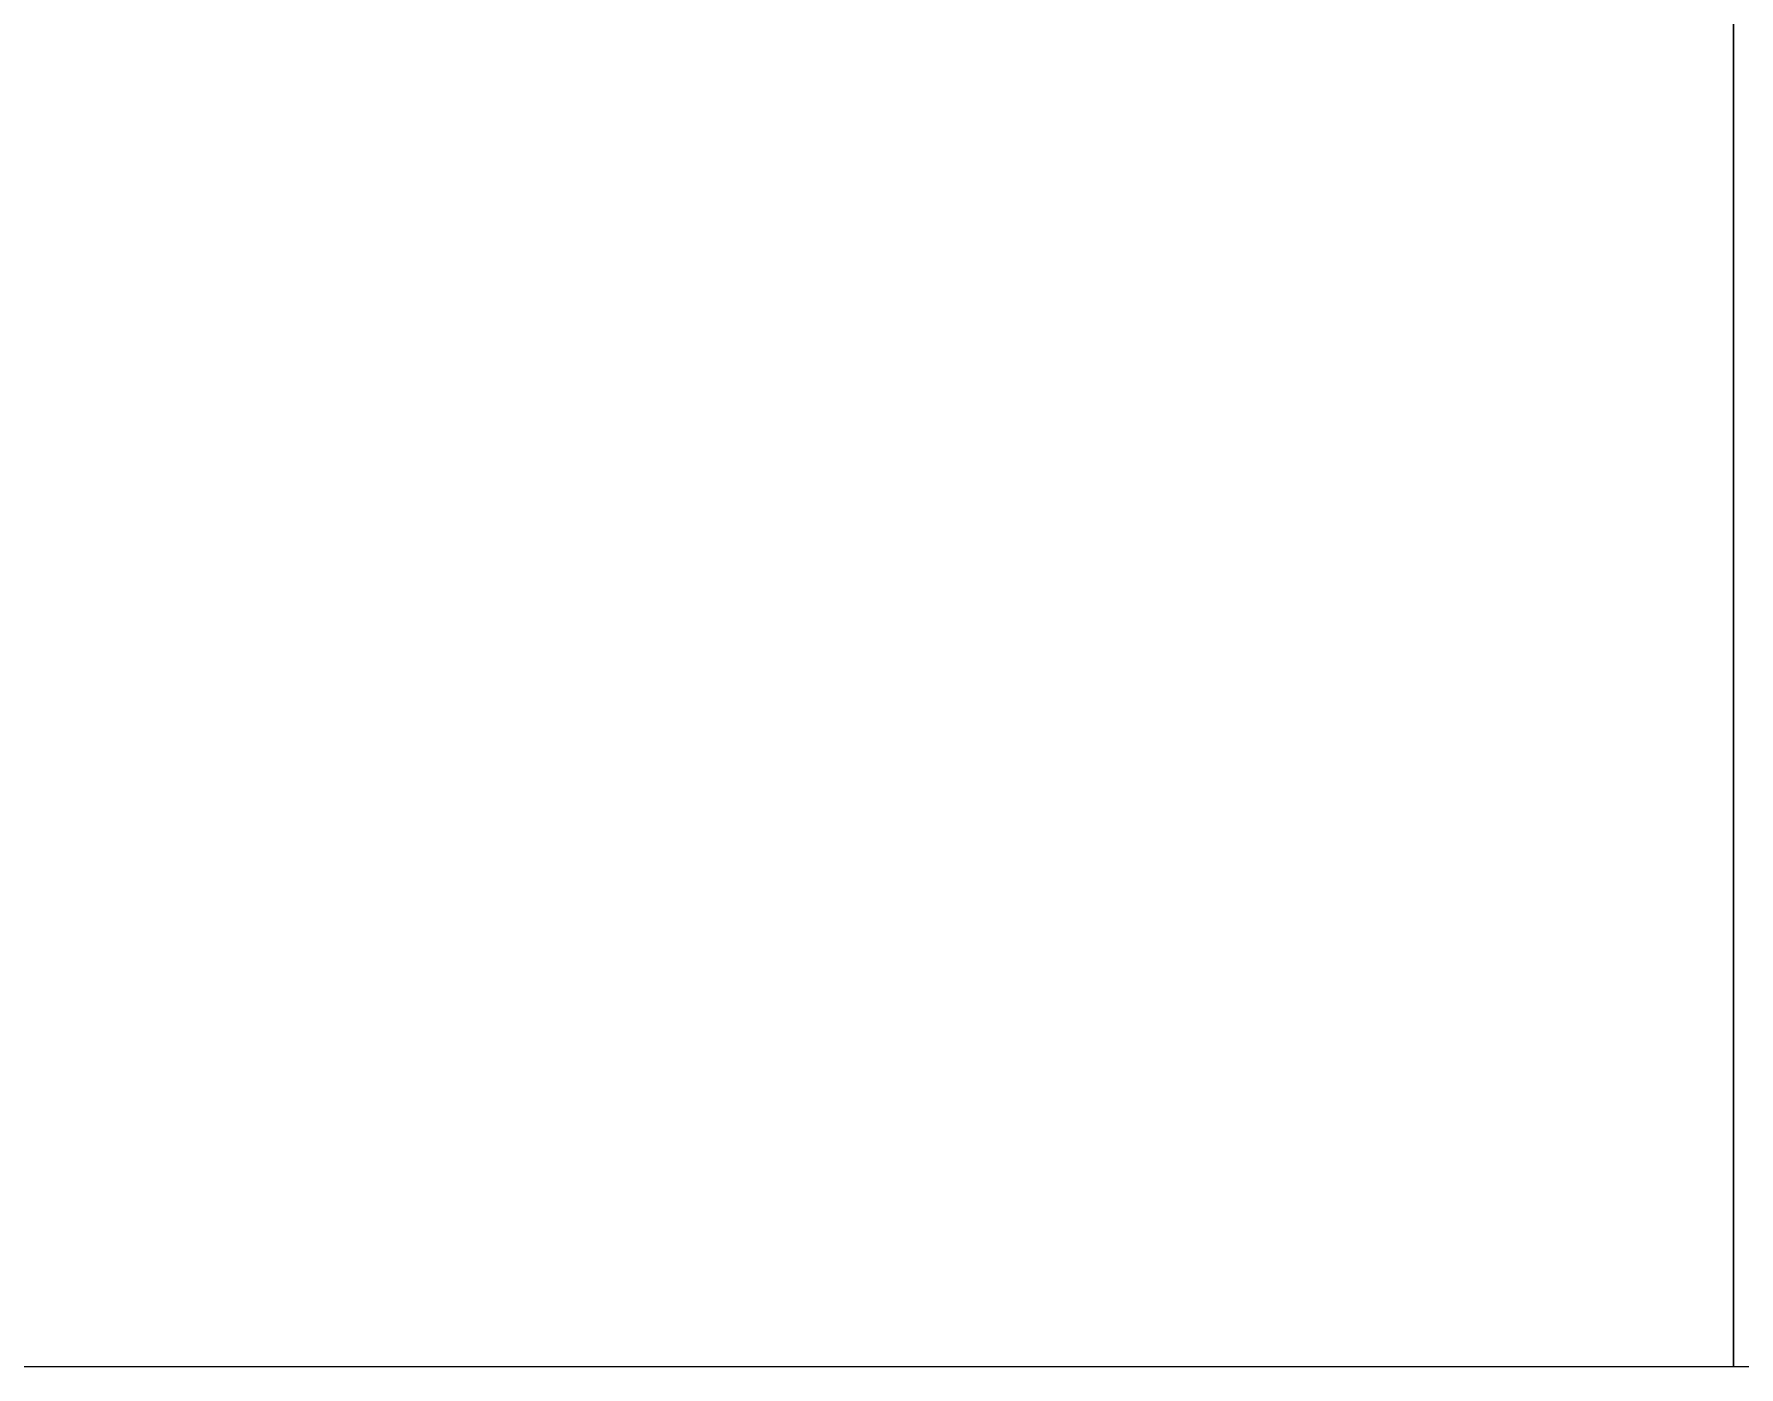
# Model space of a CAD drawing. Header units: millimetres. Extents: x 0 to 6510, y 0 to 297.
# Drawn here: x 5899.1 to 6090.6, y 0 to 149.8 of the extents above; entities that cross this region are included whole.
import ezdxf

# ---------------------------------------------------------------- set-up
doc = ezdxf.new("R2010")
doc.units = ezdxf.units.MM
doc.linetypes.add('K5LT_THIN', pattern=[0])

# ---------------------------------------------------------------- blocks, each defined once
blk = doc.blocks.new('U1442')
at = {"color": 7, "linetype": 'K5LT_THIN', "lineweight": 18}
for p, q in [((6090, 297), (6090, 0)), ((6090, 0), (5670, 0))]:
    blk.add_line(p, q, dxfattribs=at)
blk = doc.blocks.new('U1443')
at = {"color": 7, "linetype": 'K5LT_THIN', "lineweight": 18}
for p, q in [((6090, 0), (6090, 297)), ((6510, 0), (6090, 0))]:
    blk.add_line(p, q, dxfattribs=at)

msp = doc.modelspace()

# ---------------------------------------------------------------- block references
for name in ['U1442', 'U1443']:
    msp.add_blockref(name, (0, 0))

doc.saveas('drawing.dxf')
